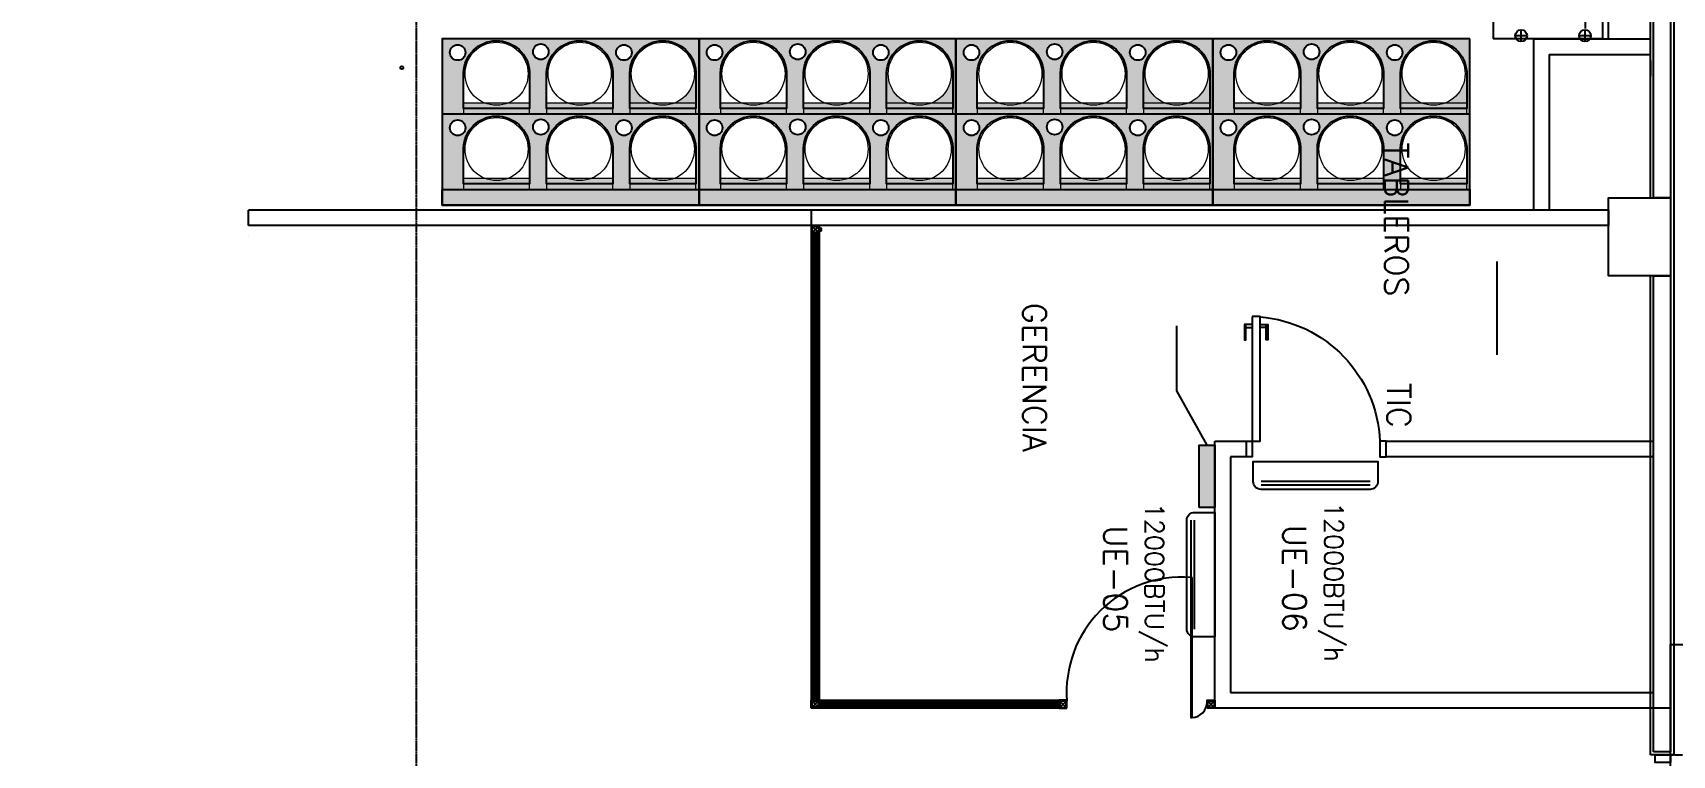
# Model space of a CAD drawing. Header units: millimetres. Extents: x 2698011 to 2856548, y 1019778 to 1210064.
# Drawn here: x 2799514 to 2810043, y 1121158 to 1125799 of the extents above; entities that cross this region are included whole.
import ezdxf
from ezdxf.enums import TextEntityAlignment as Align

# ---------------------------------------------------------------- set-up
doc = ezdxf.new("R2010")
doc.units = ezdxf.units.MM
doc.set_wipeout_variables(frame=1)
for name, pattern in [('CONTINUA', [0]), ('DASHED', [19.049999999999997, 12.7, -6.349999999999998]), ('HIDDEN', [0.375, 0.25, -0.125]), ('TRATTEGGIATA', [0.75, 0.5, -0.25]), ('TRATTEGGIATA2', [0.375, 0.25, -0.125])]:
    doc.linetypes.add(name, pattern=pattern)
for name, color, linetype in [('.REVOQUE', 9, 'Continuous'), ('1- MUROS', 9, 'Continuous'), ('_ 04 (0.13)', 9, 'Continuous'), ('A-Aberturas', 9, 'Continuous'), ('AA-EQUIPOS', 9, 'Continuous'), ('AA-simbolos', 9, 'Continuous'), ('AA-texto', 9, 'Continuous'), ('ABERTURA', 9, 'CONTINUA'), ('Arq. Mampostería', 9, 'Continuous'), ('Arq. Pilares', 9, 'CONTINUA'), ('CLI-CONDUCTOS', 9, 'Continuous'), ('COSTAN-CAM-LATERALES', 5, 'Continuous'), ('DURLOCK', 9, 'Continuous'), ('Mampostería', 9, 'Continuous'), ('nombre de locales', 9, 'Continuous'), ('piso', 9, 'Continuous'), ('PLANTA GRIS', 9, 'Continuous'), ('PROYECCIONES', 9, 'DASHED'), ('wbc_balcao', 9, 'Continuous'), ('ZZZZZZZZDESAGUE MAQUINA', 9, 'Continuous'), ('ZZZZZZZZDESAGUE PISO', 9, 'TRATTEGGIATA'), ('ZZZZZZZZGABINETE', 9, 'Continuous'), ('ZZZZZZZZPATAS', 9, 'Continuous'), ('ZZZZZZZZQUADRO_ELETTRICO', 9, 'Continuous'), ('ZZZZZZZZTESTI20', 9, 'Continuous')]:
    doc.layers.add(name, color=color, linetype=linetype)
doc.layers.add('_ 252', color=9, linetype='Continuous', lineweight=5)
doc.layers.add('Y_ Frutas y Verduras', color=9, linetype='Continuous', lineweight=5)
doc.styles.add('_ROMANS', font='ROMANS.SHX')
doc.styles.get("Standard").update_dxf_attribs({"font": 'arial.ttf'})
doc.styles.add('TESTI15', font='romans.shx', dxfattribs={"width": 0.9, "height": 1.5})
doc.dimstyles.get("Standard").update_dxf_attribs({"dimtxt": 0.18, "dimasz": 0.18, "dimexe": 0.18, "dimexo": 0.0625, "dimgap": 0.09, "dimtad": 0, "dimtih": 1, "dimtoh": 1, "dimdec": 4, "dimzin": 0, "dimdsep": 46, "dimtxsty": 'Standard', "dimcen": 0.09, "dimadec": 0, "dimazin": 0, "dimtfac": 1, "dimtdec": 4, "dimtofl": 0, "dimtmove": 0, "dimatfit": 3, "dimfxl": 1, "dimtolj": 1, "dimtzin": 0, "dimarcsym": 0})

# ---------------------------------------------------------------- blocks, each defined once
blk = doc.blocks.new('ZZLI_TL1_C_375')
at = {"layer": 'ZZZZZZZZDESAGUE MAQUINA'}
for p, q in [((165, -590), (65, -590)), ((115, -540), (115, -640)), ((3585, -590), (3685, -590)), ((3635, -540), (3635, -640))]:
    blk.add_line(p, q, dxfattribs=at)
at = {"layer": 'ZZZZZZZZDESAGUE PISO'}
for p, q in [((1874.999999999825, -600), (1874.999999999825, -700)), ((1924.999999999825, -650), (1824.999999999825, -650))]:
    blk.add_line(p, q, dxfattribs=at)
at = {"layer": 'ZZZZZZZZGABINETE'}
for p, q in [((3750, 0), (0, 0)), ((0, -705.0000000000583), (0, 0)), ((3750, -705.0000000000583), (3750, 0)), ((0, -705.0000000000583), (3750, -705.0000000000583))]:
    blk.add_line(p, q, dxfattribs=at)
at = {"layer": 'ZZZZZZZZGABINETE', "linetype": 'ByBlock'}
blk.add_line((5.82077e-11, -740.0000000001163), (3750, -740.0000000000583), dxfattribs=at)
at = {"layer": 'ZZZZZZZZPATAS'}
for p, q in [((-17.6452953897533, -180.0000000000581), (57.64529538975329, -180.0000000000581)), ((20, -142.3547046103049), (20, -217.6452953898115)), ((1232.354704610246, -180.0000000000581), (1307.645295389753, -180.0000000000581)), ((1270, -142.3547046103049), (1270, -217.6452953898115)), ((2482.354704610247, -180), (2557.645295389753, -180)), ((2520, -142.3547046102467), (2520, -217.6452953897533)), ((3767.645295389753, -180.0000000000581), (3692.354704610247, -180.0000000000581)), ((3730, -142.3547046103049), (3730, -217.6452953898115)), ((-17.6452953897533, -590), (57.64529538975329, -590)), ((20, -552.3547046102467), (20, -627.6452953897533)), ((1232.354704610246, -590), (1307.645295389753, -590)), ((1270, -552.3547046102467), (1270, -627.6452953897533)), ((2482.354704610247, -589.9999999999418), (2557.645295389753, -589.9999999999418)), ((2520, -552.3547046101883), (2520, -627.6452953896948)), ((3767.645295389753, -590), (3692.354704610247, -590)), ((3730, -552.3547046102467), (3730, -627.6452953897533))]:
    blk.add_line(p, q, dxfattribs=at)
for centre in [(20, -180.0000000000581), (1270, -180.0000000000581), (2520, -180), (3730, -180.0000000000581), (20, -590), (1270, -590), (2520, -589.9999999999418), (3730, -590)]:
    blk.add_circle(centre, 37.6452953897533, dxfattribs=at)
at = {"layer": 'ZZZZZZZZQUADRO_ELETTRICO', "linetype": 'TRATTEGGIATA2'}
for p, q in [((3200, -299.9999999999418), (3630, -299.9999999999418)), ((3200, -299.9999999999418), (3630, -469.9999999999418)), ((3630, -299.9999999999418), (3200, -470.0000000001746)), ((3200, -299.9999999999418), (3200, -470.0000000001746)), ((3630, -469.9999999999418), (3630, -299.9999999999418)), ((3200, -470.0000000001746), (3630, -469.9999999999418))]:
    blk.add_line(p, q, dxfattribs=at)
at = {"layer": 'ZZZZZZZZTESTI20', "style": 'TESTI15', "width": 0.9}
blk.add_text('COMPACT 3750', height=157.0967883053427, dxfattribs=at).set_placement((1843.281442672014, -178.646652578318), align=Align.MIDDLE)
blk = doc.blocks.new('granel 6 tachos')
h = blk.add_hatch(color=256)
h.dxf.hatch_style = 1
h.paths.add_polyline_path([(1226.24533472894, 1584.517598239407, -1), (1226.14533472894, 1584.517598239407, -1)], flags=0)
h.paths.add_polyline_path([(1225.711446075674, 1584.522500059532, -1), (1225.611446075674, 1584.522500059532, -1)], flags=0)
h.paths.add_polyline_path([(1226.15810479607, 1584.434709556506), (1226.15810479607, 1584.364709556506), (1226.158089963527, 1584.168564007818, -0.9535795296984496), (1225.733119274871, 1584.163632470995), (1225.733119274871, 1584.399679839808), (1225.733119274871, 1584.434679839808)], flags=0)
h.paths.add_polyline_path([(1226.148104442328, 1584.17522529087, -1), (1225.743104442327, 1584.17522529087, -1)], flags=0)
h.paths.add_polyline_path([(1226.267007928137, 1584.434679839808), (1226.691993449336, 1584.434709556506), (1226.691993449336, 1584.364709556506), (1226.691978616792, 1584.168564007818, -0.9535795296984496), (1226.267007928137, 1584.163632470995), (1226.267007928137, 1584.399679839808)], flags=0)
h.paths.add_polyline_path([(1225.624216142805, 1584.434709556506), (1225.624216142805, 1584.364709556506), (1225.624201310261, 1584.168564007818, -0.9535795296984512), (1225.199230621605, 1584.163632470995), (1225.199230621605, 1584.399679839808), (1225.199230621605, 1584.434679839808)], flags=0)
h.paths.add_polyline_path([(1226.681993095593, 1584.17522529087, -1), (1226.276993095593, 1584.17522529087, -1)], flags=0)
h.paths.add_polyline_path([(1225.614215789062, 1584.17522529087, -1), (1225.209215789062, 1584.17522529087, -1)], flags=0)
h.paths.add_polyline_path([(1226.779223382205, 1584.522500059532, -1), (1226.679223382205, 1584.522500059532, -1)], flags=0)
h.paths.add_polyline_path([(1226.24533472894, 1584.034065019602, -1), (1226.14533472894, 1584.034065019602, -1)], flags=0)
h.paths.add_polyline_path([(1225.711446075674, 1584.038966839727, -1), (1225.611446075674, 1584.038966839727, -1)], flags=0)
h.paths.add_polyline_path([(1226.779223382205, 1584.038966839727, -1), (1226.679223382205, 1584.038966839727, -1)], flags=0)
h.paths.add_polyline_path([(1225.733119274871, 1584.883679839808), (1225.733119274871, 1584.918694698157), (1225.624216142805, 1584.918694698157), (1225.624216142805, 1584.848709556506), (1225.624201310261, 1584.652564007818, -0.9535795296982988), (1225.199230621605, 1584.647632470995), (1225.199230621605, 1584.883679839808), (1225.199230621605, 1584.918694698157), (1225.179223382205, 1584.918694698157), (1225.179223382205, 1583.950694698157), (1226.829223382205, 1583.950694698157), (1226.829223382205, 1584.918694698157), (1226.691993449336, 1584.918694698157), (1226.691993449336, 1584.848709556506), (1226.691978616792, 1584.652564007818, -0.9535795296982972), (1226.267007928137, 1584.647632470995), (1226.267007928137, 1584.883679839808), (1226.267007928137, 1584.918694698157), (1226.15810479607, 1584.918694698157), (1226.15810479607, 1584.848709556506), (1226.158089963527, 1584.652564007818, -0.9535795296982988), (1225.733119274871, 1584.647632470995)], flags=16)
h.paths.add_polyline_path([(1226.829223382205, 1584.434694698157), (1226.691993449336, 1584.434694698157), (1226.691993449336, 1584.364709556506), (1226.691978616792, 1584.168564007818, -0.9535795296982972), (1226.267007928137, 1584.163632470995), (1226.267007928137, 1584.399679839808), (1226.267007928137, 1584.434694698157), (1226.15810479607, 1584.434694698157), (1226.15810479607, 1584.364709556506), (1226.158089963527, 1584.168564007818, -0.9535795296982988), (1225.733119274871, 1584.163632470995), (1225.733119274871, 1584.399679839808), (1225.733119274871, 1584.434694698157), (1225.624216142805, 1584.434694698157), (1225.624216142805, 1584.364709556506), (1225.624201310261, 1584.168564007818, -0.9535795296982988), (1225.199230621605, 1584.163632470995), (1225.199230621605, 1584.399679839808), (1225.199230621605, 1584.434694698157), (1225.179223382205, 1584.434694698157), (1225.179223382205, 1583.950694698157), (1226.829223382205, 1583.950694698157)], flags=0)
edge = h.paths.add_edge_path()
edge.add_line((1225.340235107079, 1584.848689699409), (1225.483169974119, 1584.84869969399))
edge.add_arc((1225.411715789062, 1584.659225290869), 0.2025000000001, 69.33764379789082, 110.6703689050679)
edge = h.paths.add_edge_path()
edge.add_line((1225.624216142805, 1584.918709556506), (1225.624216142805, 1584.848709556506))
edge.add_line((1225.624216142805, 1584.848709556506), (1225.624201310261, 1584.652564007818))
edge.add_arc((1225.411598717783, 1584.660201991873), 0.212739749762527, 183.3872380355429, 357.94247044465334, ccw=False)
edge.add_line((1225.199230621605, 1584.647632470995), (1225.199230621605, 1584.918679839808))
edge.add_line((1225.199230621605, 1584.918679839808), (1225.624216142805, 1584.918709556506))
edge = h.paths.add_edge_path()
edge.add_arc((1225.411715789062, 1584.659225290869), 0.2025, 110.6703689050452, 429.3376437978266)
edge.add_line((1225.483169974119, 1584.84869969399), (1225.340235107079, 1584.848689699409))
edge = h.paths.add_edge_path()
edge.add_arc((1225.411715789062, 1584.659225290869), 0.2025, 110.6703689050452, 429.3376437978266)
edge.add_line((1225.483169974119, 1584.84869969399), (1225.340235107079, 1584.848689699409))
edge = h.paths.add_edge_path()
edge.add_arc((1225.945604442328, 1584.659225290869), 0.2024999999999864, 110.6703689050679, 429.3376437978307)
edge.add_line((1226.017058627384, 1584.84869969399), (1225.874123760344, 1584.848689699409))
edge = h.paths.add_edge_path()
edge.add_line((1225.874123760344, 1584.848689699409), (1226.017058627384, 1584.84869969399))
edge.add_arc((1225.945604442328, 1584.659225290869), 0.2025000000001, 69.33764379789082, 110.6703689050679)
edge = h.paths.add_edge_path()
edge.add_line((1226.15810479607, 1584.918709556506), (1226.15810479607, 1584.848709556506))
edge.add_line((1226.15810479607, 1584.848709556506), (1226.158089963527, 1584.652564007818))
edge.add_arc((1225.945487371048, 1584.660201991873), 0.212739749762527, 183.3872380355429, 357.94247044465334, ccw=False)
edge.add_line((1225.733119274871, 1584.647632470995), (1225.733119274871, 1584.918679839808))
edge.add_line((1225.733119274871, 1584.918679839808), (1226.15810479607, 1584.918709556506))
edge = h.paths.add_edge_path()
edge.add_arc((1225.945604442328, 1584.659225290869), 0.2024999999999864, 110.6703689050679, 429.3376437978307)
edge.add_line((1226.017058627384, 1584.84869969399), (1225.874123760344, 1584.848689699409))
h.paths.add_polyline_path([(1226.829223382205, 1585.020694698157), (1225.179223382205, 1585.020694698157), (1225.179223382205, 1583.950694698157), (1226.829223382205, 1583.950694698157)])
edge = h.paths.add_edge_path()
edge.add_arc((1226.479493095593, 1584.659225290869), 0.2025, 110.6703689050077, 429.3376437978307)
edge.add_line((1226.55094728065, 1584.84869969399), (1226.40801241361, 1584.848689699409))
edge = h.paths.add_edge_path()
edge.add_line((1226.40801241361, 1584.848689699409), (1226.55094728065, 1584.84869969399))
edge.add_arc((1226.479493095593, 1584.659225290869), 0.2025000000001, 69.33764379789082, 110.6703689050679)
edge = h.paths.add_edge_path()
edge.add_line((1226.267007928137, 1584.918679839808), (1226.691993449336, 1584.918709556506))
edge.add_line((1226.691993449336, 1584.918709556506), (1226.691993449336, 1584.848709556506))
edge.add_line((1226.691993449336, 1584.848709556506), (1226.691978616792, 1584.652564007818))
edge.add_arc((1226.479376024314, 1584.660201991872), 0.212739749762527, 183.3872380355429, 357.94247044465334, ccw=False)
edge.add_line((1226.267007928137, 1584.647632470995), (1226.267007928137, 1584.918679839808))
edge = h.paths.add_edge_path()
edge.add_arc((1226.479493095593, 1584.659225290869), 0.2025, 110.6703689050077, 429.3376437978307)
edge.add_line((1226.55094728065, 1584.84869969399), (1226.40801241361, 1584.848689699409))
h = blk.add_hatch(color=256)
h.dxf.hatch_style = 1
h.paths.add_polyline_path([(1226.267007928137, 1584.399679839808), (1226.267007928137, 1584.434694698157), (1226.15810479607, 1584.434694698157), (1226.15810479607, 1584.364709556506), (1226.158089963527, 1584.168564007818, -0.9535795296984496), (1225.733119274871, 1584.163632470995), (1225.733119274871, 1584.399679839808), (1225.733119274871, 1584.434694698157), (1225.624216142805, 1584.434694698157), (1225.624216142805, 1584.364709556506), (1225.624201310261, 1584.168564007818, -0.9535795296984512), (1225.199230621605, 1584.163632470995), (1225.199230621605, 1584.399679839808), (1225.199230621605, 1584.434694698157), (1225.179223382205, 1584.434694698157), (1225.179223382205, 1583.950694698157), (1226.829223382205, 1583.950694698157), (1226.829223382205, 1584.434694698157), (1226.691993449336, 1584.434694698157), (1226.691993449336, 1584.364709556506), (1226.691978616792, 1584.168564007818, -0.9535795296984496), (1226.267007928137, 1584.163632470995)], flags=16)
h.paths.add_polyline_path([(1226.24533472894, 1584.034065019602, -1), (1226.14533472894, 1584.034065019602, -1)], flags=0)
h.paths.add_polyline_path([(1225.711446075674, 1584.038966839727, -1), (1225.611446075674, 1584.038966839727, -1)], flags=0)
h.paths.add_polyline_path([(1226.779223382205, 1584.038966839727, -1), (1226.679223382205, 1584.038966839727, -1)], flags=0)
h.paths.add_polyline_path([(1225.711446075674, 1584.522500059532, -1), (1225.611446075674, 1584.522500059532, -1)], flags=16)
h.paths.add_polyline_path([(1225.614215789062, 1584.17522529087, -1), (1225.209215789062, 1584.17522529087, -1)], flags=16)
h.paths.add_polyline_path([(1226.24533472894, 1584.517598239407, -1), (1226.14533472894, 1584.517598239407, -1)], flags=16)
h.paths.add_polyline_path([(1226.779223382205, 1584.522500059532, -1), (1226.679223382205, 1584.522500059532, -1)], flags=16)
edge = h.paths.add_edge_path()
edge.add_line((1226.40801241361, 1584.364689699409), (1226.55094728065, 1584.36469969399))
edge.add_arc((1226.479493095593, 1584.17522529087), 0.2025000000001, 69.33764379789082, 110.6703689050679)
edge = h.paths.add_edge_path()
edge.add_line((1226.267007928137, 1584.434679839808), (1226.691993449336, 1584.434709556506))
edge.add_line((1226.691993449336, 1584.434709556506), (1226.691993449336, 1584.364709556506))
edge.add_line((1226.691993449336, 1584.364709556506), (1226.691978616792, 1584.168564007818))
edge.add_arc((1226.479376024314, 1584.176201991873), 0.212739749762527, 183.3872380355429, 357.94247044465334, ccw=False)
edge.add_line((1226.267007928137, 1584.163632470995), (1226.267007928137, 1584.434679839808))
edge = h.paths.add_edge_path()
edge.add_arc((1226.479493095593, 1584.175225290869), 0.2025, 110.6703689049851, 429.3376437978533)
edge.add_line((1226.55094728065, 1584.36469969399), (1226.40801241361, 1584.364689699409))
edge = h.paths.add_edge_path()
edge.add_arc((1226.479493095593, 1584.175225290869), 0.2025, 110.6703689049851, 429.3376437978533)
edge.add_line((1226.55094728065, 1584.36469969399), (1226.40801241361, 1584.364689699409))
edge = h.paths.add_edge_path()
edge.add_line((1225.733119274871, 1584.647632470995), (1225.733119274871, 1584.918694698157))
edge.add_line((1225.733119274871, 1584.918694698157), (1225.624216142805, 1584.918694698157))
edge.add_line((1225.624216142805, 1584.918694698157), (1225.624216142805, 1584.848709556506))
edge.add_line((1225.624216142805, 1584.848709556506), (1225.624201310261, 1584.652564007818))
edge.add_arc((1225.411598717783, 1584.660201991873), 0.2127397497625286, 183.3872380355429, 357.94247044465334, ccw=False)
edge.add_line((1225.199230621605, 1584.647632470995), (1225.199230621605, 1584.918694698157))
edge.add_line((1225.199230621605, 1584.918694698157), (1225.179223382205, 1584.918694698157))
edge.add_line((1225.179223382205, 1584.918694698157), (1225.179223382205, 1583.950694698157))
edge.add_line((1225.179223382205, 1583.950694698157), (1226.829223382205, 1583.950694698157))
edge.add_line((1226.829223382205, 1583.950694698157), (1226.829223382205, 1584.918694698157))
edge.add_line((1226.829223382205, 1584.918694698157), (1226.691993449336, 1584.918694698157))
edge.add_line((1226.691993449336, 1584.918694698157), (1226.691993449336, 1584.848709556506))
edge.add_line((1226.691993449336, 1584.848709556506), (1226.691978616792, 1584.652564007818))
edge.add_arc((1226.479376024314, 1584.660201991872), 0.2127397497625286, 183.3872380355429, 357.94247044465334, ccw=False)
edge.add_line((1226.267007928137, 1584.647632470995), (1226.267007928137, 1584.918694698157))
edge.add_line((1226.267007928137, 1584.918694698157), (1226.15810479607, 1584.918694698157))
edge.add_line((1226.15810479607, 1584.918694698157), (1226.15810479607, 1584.848709556506))
edge.add_line((1226.15810479607, 1584.848709556506), (1226.158089963527, 1584.652564007818))
edge.add_arc((1225.945487371048, 1584.660201991873), 0.2127397497625286, 183.3872380355429, 357.94247044465334, ccw=False)
edge = h.paths.add_edge_path()
edge.add_arc((1225.945604442327, 1584.175225290869), 0.2025, 110.6703689049851, 429.3376437978533)
edge.add_line((1226.017058627384, 1584.36469969399), (1225.874123760344, 1584.364689699409))
edge = h.paths.add_edge_path()
edge.add_line((1225.874123760344, 1584.364689699409), (1226.017058627384, 1584.36469969399))
edge.add_arc((1225.945604442328, 1584.17522529087), 0.2025000000001, 69.33764379789082, 110.6703689050679)
edge = h.paths.add_edge_path()
edge.add_line((1225.733119274871, 1584.434679839808), (1226.15810479607, 1584.434709556506))
edge.add_line((1226.15810479607, 1584.434709556506), (1226.15810479607, 1584.364709556506))
edge.add_line((1226.15810479607, 1584.364709556506), (1226.158089963527, 1584.168564007818))
edge.add_arc((1225.945487371048, 1584.176201991873), 0.212739749762527, 183.3872380355429, 357.94247044465334, ccw=False)
edge.add_line((1225.733119274871, 1584.163632470995), (1225.733119274871, 1584.434679839808))
edge = h.paths.add_edge_path()
edge.add_arc((1225.945604442327, 1584.175225290869), 0.2025, 110.6703689049851, 429.3376437978533)
edge.add_line((1226.017058627384, 1584.36469969399), (1225.874123760344, 1584.364689699409))
h = blk.add_hatch(color=256)
h.dxf.hatch_style = 1
h.paths.add_polyline_path([(1225.733119274871, 1584.163632470995), (1225.733119274871, 1584.399679839808), (1225.733119274871, 1584.434694698157), (1225.624216142805, 1584.434694698157), (1225.624216142805, 1584.364709556506), (1225.624201310261, 1584.168564007818, -0.9535795296984496), (1225.199230621605, 1584.163632470995), (1225.199230621605, 1584.399679839808), (1225.199230621605, 1584.434694698157), (1225.179223382205, 1584.434694698157), (1225.179223382205, 1583.950694698157), (1226.829223382205, 1583.950694698157), (1226.829223382205, 1584.434694698157), (1226.691993449336, 1584.434694698157), (1226.691993449336, 1584.364709556506), (1226.691978616792, 1584.168564007818, -0.9535795296984512), (1226.267007928137, 1584.163632470995), (1226.267007928137, 1584.399679839808), (1226.267007928137, 1584.434694698157), (1226.15810479607, 1584.434694698157), (1226.15810479607, 1584.364709556506), (1226.158089963527, 1584.168564007818, -0.9535795296984496)])
h.paths.add_polyline_path([(1225.711446075674, 1584.038966839727, -1), (1225.611446075674, 1584.038966839727, -1)], flags=16)
h.paths.add_polyline_path([(1226.24533472894, 1584.034065019602, -1), (1226.14533472894, 1584.034065019602, -1)], flags=16)
h.paths.add_polyline_path([(1226.779223382205, 1584.038966839727, -1), (1226.679223382205, 1584.038966839727, -1)], flags=16)
at = {"layer": '_ 252'}
h = blk.add_hatch(color=256, dxfattribs=at)
h.dxf.hatch_style = 1
h.paths.add_polyline_path([(1225.411715789062, 1584.898694340112), (1225.209215789062, 1584.898679839808), (1225.199230621605, 1584.898679839808), (1225.199230621605, 1584.918679839808), (1225.411715789062, 1584.918679839808)])
edge = h.paths.add_edge_path()
edge.add_line((1225.327661323371, 1584.8486888202), (1225.199232719326, 1584.848679839955))
edge.add_line((1225.199232719326, 1584.848679839955), (1225.199230621605, 1584.898679839808))
edge.add_line((1225.199230621605, 1584.898679839808), (1225.411715789062, 1584.89866525673))
edge.add_line((1225.411715789062, 1584.89866525673), (1225.411715789062, 1584.896958680967))
edge.add_arc((1225.397817168128, 1584.823842141621), 0.0744258019091907, 79.2371332062042, 160.497684367917)
edge = h.paths.add_edge_path()
edge.add_line((1225.411717886783, 1584.848694697773), (1225.327661323371, 1584.8486888202))
edge.add_arc((1225.397817168128, 1584.823842141621), 0.0744258019093214, 79.2371332063762, 160.4976843679754, ccw=False)
edge.add_line((1225.411715789062, 1584.896958680967), (1225.411717886783, 1584.848694697773))
edge = h.paths.add_edge_path()
edge.add_line((1225.495748685146, 1584.848700573544), (1225.411717886783, 1584.848694697773))
edge.add_line((1225.411717886783, 1584.848694697773), (1225.411715789062, 1584.896958680967))
edge.add_arc((1225.425612123574, 1584.823863459615), 0.0744044319746079, 19.50033018058201, 100.76420270786463, ccw=False)
edge = h.paths.add_edge_path()
edge.add_line((1225.624216142805, 1584.848709556506), (1225.495748685146, 1584.848700573544))
edge.add_arc((1225.425612123575, 1584.823863459615), 0.0744044319741157, 19.50033018036882, 100.764202708446)
edge.add_line((1225.411715789062, 1584.896958680967), (1225.411715789062, 1584.89866525673))
edge.add_line((1225.411715789062, 1584.89866525673), (1225.614215787059, 1584.898651358946))
edge.add_line((1225.614215787059, 1584.898651358946), (1225.624216142805, 1584.898709556506))
edge.add_line((1225.624216142805, 1584.898709556506), (1225.624216142805, 1584.848709556506))
h.paths.add_polyline_path([(1225.624216142805, 1584.898709556506), (1225.411715789062, 1584.898694340112), (1225.411715789062, 1584.918679839808), (1225.624216142805, 1584.918679839808)])
h = blk.add_hatch(color=256, dxfattribs=at)
h.dxf.hatch_style = 1
h.paths.add_polyline_path([(1225.945604442328, 1584.898694340112), (1225.743104442327, 1584.898679839808), (1225.733119274871, 1584.898679839808), (1225.733119274871, 1584.918679839808), (1225.945604442328, 1584.918679839808)])
edge = h.paths.add_edge_path()
edge.add_line((1225.861549976637, 1584.8486888202), (1225.733121372592, 1584.848679839955))
edge.add_line((1225.733121372592, 1584.848679839955), (1225.733119274871, 1584.898679839808))
edge.add_line((1225.733119274871, 1584.898679839808), (1225.945604442328, 1584.89866525673))
edge.add_line((1225.945604442328, 1584.89866525673), (1225.945604442328, 1584.896958680967))
edge.add_arc((1225.931705821393, 1584.823842141621), 0.0744258019091907, 79.2371332062042, 160.497684367917)
edge = h.paths.add_edge_path()
edge.add_line((1225.945606540048, 1584.848694697773), (1225.861549976637, 1584.8486888202))
edge.add_arc((1225.931705821393, 1584.823842141621), 0.0744258019093214, 79.2371332063762, 160.4976843679754, ccw=False)
edge.add_line((1225.945604442328, 1584.896958680967), (1225.945606540048, 1584.848694697773))
edge = h.paths.add_edge_path()
edge.add_line((1226.029637338412, 1584.848700573544), (1225.945606540048, 1584.848694697773))
edge.add_line((1225.945606540048, 1584.848694697773), (1225.945604442328, 1584.896958680967))
edge.add_arc((1225.95950077684, 1584.823863459615), 0.0744044319746079, 19.50033018058201, 100.76420270786463, ccw=False)
edge = h.paths.add_edge_path()
edge.add_line((1226.15810479607, 1584.848709556506), (1226.029637338412, 1584.848700573544))
edge.add_arc((1225.959500776841, 1584.823863459615), 0.0744044319741157, 19.50033018036882, 100.764202708446)
edge.add_line((1225.945604442328, 1584.896958680967), (1225.945604442328, 1584.89866525673))
edge.add_line((1225.945604442328, 1584.89866525673), (1226.148104440325, 1584.898651358946))
edge.add_line((1226.148104440325, 1584.898651358946), (1226.15810479607, 1584.898709556506))
edge.add_line((1226.15810479607, 1584.898709556506), (1226.15810479607, 1584.848709556506))
h.paths.add_polyline_path([(1226.15810479607, 1584.898709556506), (1225.945604442328, 1584.898694340112), (1225.945604442328, 1584.918679839808), (1226.15810479607, 1584.918679839808)])
h = blk.add_hatch(color=256, dxfattribs=at)
h.dxf.hatch_style = 1
h.paths.add_polyline_path([(1226.479493095593, 1584.898694340112), (1226.276993095593, 1584.898679839808), (1226.267007928137, 1584.898679839808), (1226.267007928137, 1584.918679839807), (1226.479493095593, 1584.918679839807)])
edge = h.paths.add_edge_path()
edge.add_line((1226.395438629902, 1584.848688820199), (1226.267010025857, 1584.848679839954))
edge.add_line((1226.267010025857, 1584.848679839954), (1226.267007928137, 1584.898679839808))
edge.add_line((1226.267007928137, 1584.898679839808), (1226.479493095593, 1584.89866525673))
edge.add_line((1226.479493095593, 1584.89866525673), (1226.479493095593, 1584.896958680967))
edge.add_arc((1226.465594474659, 1584.823842141621), 0.0744258019091907, 79.2371332062042, 160.497684367917)
edge = h.paths.add_edge_path()
edge.add_line((1226.479495193314, 1584.848694697772), (1226.395438629902, 1584.848688820199))
edge.add_arc((1226.465594474659, 1584.823842141621), 0.0744258019093214, 79.2371332063762, 160.4976843679754, ccw=False)
edge.add_line((1226.479493095593, 1584.896958680967), (1226.479495193314, 1584.848694697772))
edge = h.paths.add_edge_path()
edge.add_line((1226.563525991677, 1584.848700573544), (1226.479495193314, 1584.848694697772))
edge.add_line((1226.479495193314, 1584.848694697772), (1226.479493095593, 1584.896958680967))
edge.add_arc((1226.493389430105, 1584.823863459615), 0.0744044319746079, 19.50033018058201, 100.76420270786463, ccw=False)
edge = h.paths.add_edge_path()
edge.add_line((1226.691993449336, 1584.848709556506), (1226.563525991678, 1584.848700573544))
edge.add_arc((1226.493389430106, 1584.823863459615), 0.0744044319741157, 19.50033018036882, 100.764202708446)
edge.add_line((1226.479493095593, 1584.896958680967), (1226.479493095593, 1584.89866525673))
edge.add_line((1226.479493095593, 1584.89866525673), (1226.68199309359, 1584.898651358946))
edge.add_line((1226.68199309359, 1584.898651358946), (1226.691993449336, 1584.898709556506))
edge.add_line((1226.691993449336, 1584.898709556506), (1226.691993449336, 1584.848709556506))
h.paths.add_polyline_path([(1226.691993449336, 1584.898709556506), (1226.479493095593, 1584.898694340112), (1226.479493095593, 1584.918679839807), (1226.691993449336, 1584.918679839807)])
h = blk.add_hatch(color=256, dxfattribs=at)
h.dxf.hatch_style = 1
h.paths.add_polyline_path([(1225.411715789062, 1584.414694340112), (1225.209215789062, 1584.414679839808), (1225.199230621605, 1584.414679839808), (1225.199230621605, 1584.434679839808), (1225.411715789062, 1584.434679839808)])
edge = h.paths.add_edge_path()
edge.add_line((1225.327661323371, 1584.3646888202), (1225.199232719326, 1584.364679839955))
edge.add_line((1225.199232719326, 1584.364679839955), (1225.199230621605, 1584.414679839808))
edge.add_line((1225.199230621605, 1584.414679839808), (1225.411715789062, 1584.414665256731))
edge.add_line((1225.411715789062, 1584.414665256731), (1225.411715789062, 1584.412958680967))
edge.add_arc((1225.397817168128, 1584.339842141621), 0.0744258019091907, 79.2371332062042, 160.497684367917)
edge = h.paths.add_edge_path()
edge.add_line((1225.411717886783, 1584.364694697773), (1225.327661323371, 1584.3646888202))
edge.add_arc((1225.397817168128, 1584.339842141621), 0.0744258019093214, 79.2371332063762, 160.4976843679754, ccw=False)
edge.add_line((1225.411715789062, 1584.412958680967), (1225.411717886783, 1584.364694697773))
edge = h.paths.add_edge_path()
edge.add_line((1225.495748685146, 1584.364700573544), (1225.411717886783, 1584.364694697773))
edge.add_line((1225.411717886783, 1584.364694697773), (1225.411715789062, 1584.412958680967))
edge.add_arc((1225.425612123574, 1584.339863459615), 0.0744044319746079, 19.50033018058201, 100.76420270786463, ccw=False)
edge = h.paths.add_edge_path()
edge.add_line((1225.624216142805, 1584.364709556506), (1225.495748685146, 1584.364700573544))
edge.add_arc((1225.425612123575, 1584.339863459615), 0.0744044319741157, 19.50033018036882, 100.764202708446)
edge.add_line((1225.411715789062, 1584.412958680967), (1225.411715789062, 1584.414665256731))
edge.add_line((1225.411715789062, 1584.414665256731), (1225.614215787059, 1584.414651358946))
edge.add_line((1225.614215787059, 1584.414651358946), (1225.624216142805, 1584.414709556506))
edge.add_line((1225.624216142805, 1584.414709556506), (1225.624216142805, 1584.364709556506))
h.paths.add_polyline_path([(1225.624216142805, 1584.414709556506), (1225.411715789062, 1584.414694340112), (1225.411715789062, 1584.434679839808), (1225.624216142805, 1584.434679839808)])
h = blk.add_hatch(color=256, dxfattribs=at)
h.dxf.hatch_style = 1
h.paths.add_polyline_path([(1225.945604442328, 1584.414694340112), (1225.743104442327, 1584.414679839808), (1225.733119274871, 1584.414679839808), (1225.733119274871, 1584.434679839808), (1225.945604442328, 1584.434679839808)])
edge = h.paths.add_edge_path()
edge.add_line((1225.861549976637, 1584.3646888202), (1225.733121372592, 1584.364679839955))
edge.add_line((1225.733121372592, 1584.364679839955), (1225.733119274871, 1584.414679839808))
edge.add_line((1225.733119274871, 1584.414679839808), (1225.945604442328, 1584.414665256731))
edge.add_line((1225.945604442328, 1584.414665256731), (1225.945604442328, 1584.412958680967))
edge.add_arc((1225.931705821393, 1584.339842141621), 0.0744258019091907, 79.2371332062042, 160.497684367917)
edge = h.paths.add_edge_path()
edge.add_line((1225.945606540048, 1584.364694697773), (1225.861549976637, 1584.3646888202))
edge.add_arc((1225.931705821393, 1584.339842141621), 0.0744258019093214, 79.2371332063762, 160.4976843679754, ccw=False)
edge.add_line((1225.945604442328, 1584.412958680967), (1225.945606540048, 1584.364694697773))
edge = h.paths.add_edge_path()
edge.add_line((1226.029637338412, 1584.364700573544), (1225.945606540048, 1584.364694697773))
edge.add_line((1225.945606540048, 1584.364694697773), (1225.945604442328, 1584.412958680967))
edge.add_arc((1225.95950077684, 1584.339863459615), 0.0744044319746079, 19.50033018058201, 100.76420270786463, ccw=False)
edge = h.paths.add_edge_path()
edge.add_line((1226.15810479607, 1584.364709556506), (1226.029637338412, 1584.364700573544))
edge.add_arc((1225.959500776841, 1584.339863459615), 0.0744044319741157, 19.50033018036882, 100.764202708446)
edge.add_line((1225.945604442328, 1584.412958680967), (1225.945604442328, 1584.414665256731))
edge.add_line((1225.945604442328, 1584.414665256731), (1226.148104440325, 1584.414651358946))
edge.add_line((1226.148104440325, 1584.414651358946), (1226.15810479607, 1584.414709556506))
edge.add_line((1226.15810479607, 1584.414709556506), (1226.15810479607, 1584.364709556506))
h.paths.add_polyline_path([(1226.15810479607, 1584.414709556506), (1225.945604442328, 1584.414694340112), (1225.945604442328, 1584.434679839808), (1226.15810479607, 1584.434679839808)])
h = blk.add_hatch(color=256, dxfattribs=at)
h.dxf.hatch_style = 1
h.paths.add_polyline_path([(1226.479493095593, 1584.414694340112), (1226.276993095593, 1584.414679839808), (1226.267007928137, 1584.414679839808), (1226.267007928137, 1584.434679839808), (1226.479493095593, 1584.434679839808)])
edge = h.paths.add_edge_path()
edge.add_line((1226.395438629902, 1584.3646888202), (1226.267010025857, 1584.364679839955))
edge.add_line((1226.267010025857, 1584.364679839955), (1226.267007928137, 1584.414679839808))
edge.add_line((1226.267007928137, 1584.414679839808), (1226.479493095593, 1584.414665256731))
edge.add_line((1226.479493095593, 1584.414665256731), (1226.479493095593, 1584.412958680967))
edge.add_arc((1226.465594474659, 1584.339842141621), 0.0744258019091907, 79.2371332062042, 160.497684367917)
edge = h.paths.add_edge_path()
edge.add_line((1226.479495193314, 1584.364694697773), (1226.395438629902, 1584.3646888202))
edge.add_arc((1226.465594474659, 1584.339842141621), 0.0744258019093214, 79.2371332063762, 160.4976843679754, ccw=False)
edge.add_line((1226.479493095593, 1584.412958680967), (1226.479495193314, 1584.364694697773))
edge = h.paths.add_edge_path()
edge.add_line((1226.563525991677, 1584.364700573544), (1226.479495193314, 1584.364694697773))
edge.add_line((1226.479495193314, 1584.364694697773), (1226.479493095593, 1584.412958680967))
edge.add_arc((1226.493389430105, 1584.339863459615), 0.0744044319746079, 19.50033018058201, 100.76420270786463, ccw=False)
edge = h.paths.add_edge_path()
edge.add_line((1226.691993449336, 1584.364709556506), (1226.563525991678, 1584.364700573544))
edge.add_arc((1226.493389430106, 1584.339863459615), 0.0744044319741157, 19.50033018036882, 100.764202708446)
edge.add_line((1226.479493095593, 1584.412958680967), (1226.479493095593, 1584.414665256731))
edge.add_line((1226.479493095593, 1584.414665256731), (1226.68199309359, 1584.414651358946))
edge.add_line((1226.68199309359, 1584.414651358946), (1226.691993449336, 1584.414709556506))
edge.add_line((1226.691993449336, 1584.414709556506), (1226.691993449336, 1584.364709556506))
h.paths.add_polyline_path([(1226.691993449336, 1584.414709556506), (1226.479493095593, 1584.414694340112), (1226.479493095593, 1584.434679839808), (1226.691993449336, 1584.434679839808)])
for points in [[(1225.624216142805, 1584.918709556506), (1225.199230621605, 1584.918679839808), (1225.199230621605, 1584.848679839808), (1225.624216142805, 1584.848709556506)], [(1226.15810479607, 1584.918709556506), (1225.733119274871, 1584.918679839808), (1225.733119274871, 1584.848679839808), (1226.15810479607, 1584.848709556506)], [(1226.691993449336, 1584.918709556506), (1226.267007928137, 1584.918679839808), (1226.267007928137, 1584.848679839808), (1226.691993449336, 1584.848709556506)], [(1225.624216142805, 1584.434709556506), (1225.199230621605, 1584.434679839808), (1225.199230621605, 1584.364679839808), (1225.624216142805, 1584.364709556506)], [(1226.15810479607, 1584.434709556506), (1225.733119274871, 1584.434679839808), (1225.733119274871, 1584.364679839808), (1226.15810479607, 1584.364709556506)], [(1226.691993449336, 1584.434709556506), (1226.267007928137, 1584.434679839808), (1226.267007928137, 1584.364679839808), (1226.691993449336, 1584.364709556506)]]:
    blk.add_lwpolyline(points, close=True)
at = {"layer": '_ 04 (0.13)'}
blk.add_line((1225.179223382205, 1584.434694698157), (1226.829223382205, 1584.434694698157), dxfattribs=at)
for points in [[(1225.179223382205, 1583.950694698157), (1226.829223382205, 1583.950694698157), (1226.829223382205, 1585.020694698157), (1225.179223382205, 1585.020694698157)], [(1225.179223382205, 1584.918694698157), (1225.179223382205, 1585.020694698157), (1226.829223382205, 1585.020694698157), (1226.829223382205, 1584.918694698157)]]:
    blk.add_lwpolyline(points, close=True, dxfattribs=at)
for points in [[(1225.199230621605, 1584.883679839808), (1225.624216142805, 1584.883709556506), (1225.624201310261, 1584.652564007818, -0.9535795296984496), (1225.199230621605, 1584.647632470995), (1225.199230621605, 1584.883679839808), (1225.624216142805, 1584.883709556506)], [(1225.733119274871, 1584.883679839808), (1226.15810479607, 1584.883709556506), (1226.158089963527, 1584.652564007818, -0.9535795296984496), (1225.733119274871, 1584.647632470995), (1225.733119274871, 1584.883679839808), (1226.15810479607, 1584.883709556506)], [(1226.267007928137, 1584.883679839808), (1226.691993449336, 1584.883709556506), (1226.691978616792, 1584.652564007818, -0.9535795296984496), (1226.267007928137, 1584.647632470995), (1226.267007928137, 1584.883679839808), (1226.691993449336, 1584.883709556506)], [(1225.199230621605, 1584.399679839808), (1225.624216142805, 1584.399709556506), (1225.624201310261, 1584.168564007818, -0.9535795296984496), (1225.199230621605, 1584.163632470995), (1225.199230621605, 1584.399679839808), (1225.624216142805, 1584.399709556506)], [(1225.733119274871, 1584.399679839808), (1226.15810479607, 1584.399709556506), (1226.158089963527, 1584.168564007818, -0.9535795296984496), (1225.733119274871, 1584.163632470995), (1225.733119274871, 1584.399679839808), (1226.15810479607, 1584.399709556506)], [(1226.267007928137, 1584.399679839808), (1226.691993449336, 1584.399709556506), (1226.691978616792, 1584.168564007818, -0.9535795296984496), (1226.267007928137, 1584.163632470995), (1226.267007928137, 1584.399679839808), (1226.691993449336, 1584.399709556506)]]:
    blk.add_lwpolyline(points, format="xyb", dxfattribs=at)
for centre in [(1225.661446075674, 1584.522500059532), (1226.729223382205, 1584.522500059532), (1226.19533472894, 1584.517598239407), (1225.661446075674, 1584.038966839727), (1226.19533472894, 1584.034065019602), (1226.729223382205, 1584.038966839727)]:
    blk.add_circle(centre, 0.05, dxfattribs=at)
at = {"layer": '_ 252'}
for centre in [(1225.411715789062, 1584.659225290869), (1225.945604442328, 1584.659225290869), (1226.479493095593, 1584.659225290869), (1225.411715789062, 1584.17522529087), (1225.945604442328, 1584.17522529087), (1226.479493095593, 1584.17522529087)]:
    blk.add_circle(centre, 0.2025, dxfattribs=at)
blk = doc.blocks.new('A$C41334740')
at = {"linetype": 'ByBlock'}
for points, elevation in [([(0.0099998819127904, 0.799999900764135), (0.0499998819127541, 0.799999900764135), (0.0499998819127541, 0.8999999007641463), (0.0499998819127541, 0.8999999007642827), (0.0499998819127541, 0.8999999007644192), (0.0099998819127904, 0.8999999007642827)], 41.5943900103685), ([(0.9099890014849734, 0.7999999067928343), (0.869989001484555, 0.7999999067928343), (0.869989001484555, 0.8999999067925044), (0.869989001484555, 0.8999999067925044), (0.869989001484555, 0.8999999067929252), (0.9099950885492942, 0.8999999007642824)], 41.59480265579109), ([(0.0499998819127541, 0.049999900764135), (-1.180856088e-07, 0.049999900764135), (-1.180856088e-07, 0.1499999007641577), (0.0099998819127904, 0.1499999007641577), (0.0099998819127904, 0.049999900764135)], 41.5943900103685), ([(0.0999998819143002, 0.049999900764135), (0.1499998819131179, 0.049999900764135), (0.1499998819131179, 0.1499999007641577), (0.1399998819128996, 0.1499999007641577), (0.1399998819128996, 0.049999900764135)], 41.5943900103685), ([(0.0099998819127904, 0.0699999007641736), (0.0499998819127541, 0.0699999007641736)], 41.5943900103685), ([(0.1399998819128996, 0.0699999007641736), (0.0999998819143002, 0.0699999007641736)], 41.5943900103685)]:
    blk.add_lwpolyline(points, dxfattribs=dict(at, elevation=elevation))
at = {"linetype": 'ByBlock', "elevation": 41.5943900103685}
blk.add_lwpolyline([(0.0499998819127541, -9.92358764e-08), (0.0499998819127541, 0.799999900764135), (0.0999998819143002, 0.799999900764135), (0.0999998819143002, -9.92358764e-08)], close=True, dxfattribs=at)
at = {"linetype": 'ByBlock'}
blk.add_arc((0.032547628483826, 0.8371088540280311, 41.59521530121367), 0.8382631610529709, 274.6153910048424, 357.4627524749389, dxfattribs=at)
blk = doc.blocks.new('Split012')
at = {"layer": 'AA-EQUIPOS'}
for p, q in [((439.5100359738892, 129.3547564098632), (440.2100359738889, 129.354756409863)), ((439.5100359738889, 129.332678383805), (440.2100359738889, 129.3326783838049))]:
    blk.add_line(p, q, dxfattribs=at)
blk.add_lwpolyline([(439.5100359738889, 129.3047564098631), (440.2100359738889, 129.3047564098631, 0.4142135623730835), (440.2600359738889, 129.354756409863), (440.2600359738889, 129.4847564098629), (439.460035973889, 129.484756409863), (439.4600359738889, 129.354756409863, 0.4142135623731144)], format="xyb", close=True, dxfattribs=at)

msp = doc.modelspace()

# ---------------------------------------------------------------- hatches: boundary and pattern name
at = {"layer": 'AA-simbolos'}
h = msp.add_hatch(color=256, dxfattribs=at)
h.dxf.hatch_style = 1
h.paths.add_polyline_path([(2807005.886499973, 1123149.164879056), (2807105.886499973, 1123149.164879056), (2807105.886499973, 1122749.164879056), (2807005.886499973, 1122749.164879056)])

# ---------------------------------------------------------------- linework, layer by layer
at = {"layer": '.REVOQUE'}
for points in [[(2809903.028300466, 1138126.997639002), (2809903.006598982, 1140733.705168406), (2810053.006658677, 1140733.70502313), (2810053.00719381, 1140485.076563429), (2815516.046268021, 1140485.076563429), (2815516.107817417, 1131749.138058438), (2815366.107817417, 1131749.138058438), (2815366.04626802, 1140335.076563429), (2810053.007516662, 1140335.076563429), (2810053.048786629, 1121160.660962267), (2809903.048829052, 1121160.660963881)], [(2809903.084033699, 1124738.030181458), (2809903.054046337, 1130932.513900985)], [(2809903.04882905, 1121160.660963881), (2809903.042189434, 1124238.030181351)], [(2809903.083677975, 1121180.660963881), (2809903.048829266, 1121180.660963881)]]:
    msp.add_lwpolyline(points, dxfattribs=at)
for p, q in [((2804514.460803038, 1124560.657401685), (2804514.460803028, 1124660.657401684)), ((2808916.234906872, 1124330.657646529), (2808916.234906874, 1123730.65764653))]:
    msp.add_line(p, q)
at = {"layer": '1- MUROS'}
for p, q in [((2809153.08385954, 1125760.660963967, 0.008533396811335575), (2809153.084033698, 1124660.660845136)), ((2809153.08385954, 1125760.660963967, 1.64857646935633e-07), (2809903.084033884, 1125760.660963881, 1.64857646935633e-07)), ((2809253.083875372, 1125660.660963956, 0.007757633425741262), (2809253.084033699, 1124660.660860969)), ((2809253.083875372, 1125660.660963956, 1.64857646935633e-07), (2809903.084033872, 1125660.660963881, 1.64857646935633e-07))]:
    msp.add_line(p, q, dxfattribs=at)
at = {"layer": 'A-Aberturas', "linetype": 'ByBlock'}
for p, q in [((2804559.460803038, 1124515.65761268), (2804519.46080304, 1124555.65761268)), ((2804559.460803038, 1124555.65761268), (2804519.46080304, 1124515.65761268)), ((2804524.768080228, 1121510.84651187), (2804524.722653509, 1124510.657612679)), ((2804534.768982192, 1121510.84651187), (2804534.721936227, 1124495.657612599)), ((2804544.76898904, 1121510.84651187), (2804544.721811469, 1124495.657612768)), ((2804554.768080228, 1121510.84651187), (2804554.722653511, 1124510.657612679)), ((2804559.276526313, 1121465.84651187), (2804519.276526313, 1121505.846511871)), ((2804559.276526313, 1121505.846511869), (2804519.276526313, 1121465.84651187)), ((2804564.276526313, 1121500.537759562), (2806105.509412454, 1121500.584316576)), ((2804564.276526313, 1121470.539250953), (2806105.509412454, 1121470.584316574)), ((2804566.776530036, 1121490.537021788), (2806090.509498401, 1121490.584744639)), ((2804566.776529864, 1121480.538196225), (2806103.009498571, 1121480.585060966)), ((2806150.509412454, 1121465.823011333), (2806110.509412454, 1121505.823011332)), ((2806150.509412454, 1121505.823011333), (2806110.509412457, 1121465.823011332)), ((2807100.88662205, 1121465.822960319), (2807060.88662205, 1121505.82296032)), ((2807100.88662205, 1121505.822960318), (2807060.88662205, 1121465.822960319))]:
    msp.add_line(p, q, dxfattribs=at)
for points in [[(2804514.460803038, 1124510.657612679), (2804514.460803038, 1124560.657612679), (2804564.46080304, 1124560.657612679), (2804564.46080304, 1124510.657612679)], [(2804514.461636634, 1121510.84651187), (2804514.485472942, 1124510.657612679), (2804564.46080304, 1124510.657612679), (2804564.460840897, 1121510.822992647)], [(2804519.46080304, 1124515.65761268), (2804519.46080304, 1124555.65761268), (2804559.460803038, 1124555.65761268), (2804559.460803038, 1124515.65761268)], [(2804514.276526313, 1121460.846511869), (2804514.276526313, 1121510.84651187), (2804564.276526313, 1121510.84651187), (2804564.276526313, 1121460.846511869)], [(2804519.276526313, 1121465.84651187), (2804519.276526313, 1121505.846511871), (2804559.276526313, 1121505.846511869), (2804559.276526313, 1121465.84651187)], [(2804564.276526313, 1121510.822992645), (2806105.509412454, 1121510.823011333), (2806105.509412454, 1121460.823011333), (2804564.276526313, 1121460.845759062)], [(2806155.509412454, 1121460.823011332), (2806155.509412454, 1121510.823011332), (2806105.509412454, 1121510.823011333), (2806105.509412454, 1121460.823011333)], [(2806150.509412454, 1121465.823011333), (2806150.509412454, 1121505.823011333), (2806110.509412454, 1121505.823011332), (2806110.509412457, 1121465.823011332)], [(2807055.88662205, 1121460.822960318), (2807055.88662205, 1121510.822960318), (2807105.88662205, 1121510.822960318), (2807105.88662205, 1121460.822960318)], [(2807060.88662205, 1121465.822960319), (2807060.88662205, 1121505.82296032), (2807100.88662205, 1121505.822960318), (2807100.88662205, 1121465.822960319)]]:
    msp.add_lwpolyline(points, close=True, dxfattribs=at)
for points in [[(2804547.23745136, 1124495.657612811), (2804544.737451357, 1124495.657612769), (2804544.737451146, 1124508.15761277), (2804534.737451144, 1124508.157612599), (2804534.737451358, 1124495.657612599), (2804532.237451358, 1124495.657612557), (2804532.237451103, 1124510.657612556), (2804547.237451102, 1124510.657612812), (2804547.23745136, 1124495.657612811)], [(2804579.460802784, 1124527.905634264), (2804579.460802827, 1124530.405634264), (2804566.960802826, 1124530.405634477), (2804566.960802997, 1124540.405634478), (2804579.460802997, 1124540.405634265), (2804579.46080304, 1124542.905634265), (2804564.46080304, 1124542.90563452), (2804564.460802784, 1124527.905634521), (2804579.460802784, 1124527.905634264)], [(2804547.086016607, 1121525.84651538), (2804544.586016607, 1121525.846515422), (2804544.586016395, 1121513.346515421), (2804534.586016394, 1121513.346515592), (2804534.586016609, 1121525.846515593), (2804532.086016607, 1121525.846515636), (2804532.086016352, 1121510.846515635), (2804547.086016352, 1121510.84651538), (2804547.086016607, 1121525.84651538)], [(2804579.276529823, 1121478.037021574), (2804579.276529864, 1121480.537021575), (2804566.776529864, 1121480.537021787), (2804566.776530036, 1121490.537021788), (2804579.276530036, 1121490.537021576), (2804579.276530079, 1121493.037021575), (2804564.27653008, 1121493.03702183), (2804564.276529823, 1121478.03702183), (2804579.276529823, 1121478.037021574)], [(2806090.509498614, 1121478.071032916), (2806090.509498571, 1121480.571032918), (2806103.009498572, 1121480.571033129), (2806103.009498401, 1121490.571033131), (2806090.509498401, 1121490.571032918), (2806090.509498358, 1121493.071032917), (2806105.509498358, 1121493.071033173), (2806105.509498613, 1121478.071033174), (2806090.509498614, 1121478.071032916)]]:
    msp.add_lwpolyline(points, dxfattribs=at)
at = {"layer": 'A-Aberturas'}
msp.add_lwpolyline([(2806960.879842516, 1122300.085372366), (2806950.887468302, 1122300.085372366), (2806950.887468302, 1121400.08528776), (2806960.879842516, 1121400.085287762)], close=True, dxfattribs=at)
at = {"layer": 'A-Aberturas', "ltscale": 0.3}
for centre, radius, start, end in [((2806892.313103152, 1121563.577430264), 738.7081023720235, 85.4526660132468, 184.5039595511741), ((2806955.886622053, 1121499.9602519), 100.00000000025, 272.8664694555636, 0.0004854728186787815)]:
    msp.add_arc(centre, radius, start, end, dxfattribs=at)
at = {"layer": 'AA-simbolos'}
msp.add_lwpolyline([(2807005.886499973, 1122749.164879056), (2807005.886499973, 1123149.164879056), (2807105.886499973, 1123149.164879056), (2807105.886499973, 1122749.164879056)], close=True, dxfattribs=at)
at = {"layer": 'ABERTURA', "linetype": 'ByBlock'}
msp.add_lwpolyline([(2809933.084078322, 1121160.660963343), (2810033.084078321, 1121160.660963343), (2810033.084078321, 1121110.660963342), (2809933.084078322, 1121110.660963342)], close=True, dxfattribs=at)
at = {"layer": 'Arq. Mampostería'}
msp.add_line((2809903.170284203, 1121460.636794442), (2809903.170284196, 1121460.823053887), dxfattribs=at)
at = {"layer": 'Arq. Pilares'}
msp.add_lwpolyline([(2810033.083601377, 1124238.030181458), (2809633.083601375, 1124238.030181458), (2809633.083601375, 1124738.030181458), (2810033.083601377, 1124738.030181458), (2810033.083601377, 1124238.030181458)], dxfattribs=at)
at = {"layer": 'COSTAN-CAM-LATERALES'}
msp.add_lwpolyline([(2809633.083601375, 1124738.030181458), (2809903.084033699, 1124738.030181458), (2809903.084033699, 1157710.660969842), (2770549.749424955, 1157710.660969842), (2770549.750390042, 1124660.695125464), (2776090.472796974, 1124660.678109066)], dxfattribs=at)
at = {"layer": 'DURLOCK'}
for p, q in [((2809903.079895072, 1125620.66104079), (2809903.080110828, 1125520.661040789)), ((2809633.055706654, 1124660.657402164), (2800898.919888163, 1124660.657401346)), ((2800898.919888172, 1124560.657401346, -482660.8485274286), (2800898.919888163, 1124660.657401346)), ((2809633.055706664, 1124660.660963881), (2809633.055706664, 1124560.657402164)), ((2809633.055706664, 1124560.657402164), (2800898.919888172, 1124560.657401346)), ((2800898.919888178, 1124496.596291585, -791858.7444746408), (2800898.919888178, 1124496.607412304, -791805.0691194884)), ((2809633.083601375, 1124560.65764653), (2803702.797478569, 1124560.65764653)), ((2809923.083657751, 1123175.750556123), (2809923.084753517, 1124239.41110408)), ((2807105.88662205, 1121460.822960292), (2807105.886492603, 1123175.758181909)), ((2807105.886492603, 1123175.758181909), (2807305.865003603, 1123175.758181909)), ((2807305.865003603, 1123175.758181909), (2807305.865003603, 1123075.750556121)), ((2808205.865003636, 1123075.750556121), (2808205.865003636, 1123175.758181909)), ((2808205.865003636, 1123175.758181909), (2809923.083657751, 1123175.750556123)), ((2807305.865003603, 1123075.750556121), (2807205.87075112, 1123075.750556121)), ((2807205.87075112, 1123075.750556121), (2807205.88655628, 1121560.830610775)), ((2809923.083656661, 1123075.750556121), (2808205.865003636, 1123075.750556121)), ((2809923.083611265, 1121560.830684724), (2809923.083656661, 1123075.750556121)), ((2807205.88655628, 1121560.830610775), (2809923.083611265, 1121560.830684724)), ((2810023.08371493, 1121460.82305733), (2807105.88662205, 1121460.822960292))]:
    msp.add_line(p, q, dxfattribs=at)
at = {"layer": 'Mampostería'}
msp.add_lwpolyline([(2809923.09022421, 1124738.030169504), (2809923.083643695, 1130932.513904189), (2810033.054783694, 1130932.513904189), (2810033.090181892, 1124738.03016832), (2809923.09022421, 1124738.030169504)], dxfattribs=at)
at = {"layer": 'piso'}
msp.add_lwpolyline([(2811341.507828121, 1157580.660969842), (2811341.507038027, 1142560.655859248), (2816324.535895291, 1142560.667660621), (2816316.113171028, 1120569.087833039), (2811333.058033379, 1120569.089565886), (2811333.094588141, 1116243.758558178), (2761193.081817601, 1116243.758558178), (2761193.081817601, 1154500.71782358), (2762493.081817602, 1154500.71782358), (2762493.081817602, 1117543.758558178), (2810033.083601377, 1117543.758558178), (2810033.083601377, 1121869.089976725), (2815516.108803981, 1121869.088243888), (2815516.046268021, 1140485.076563429), (2810053.007412372, 1140485.0646714), (2810053.08425062, 1157580.660731118), (2811341.507828121, 1157580.660969842)], dxfattribs=at)
at = {"layer": 'PROYECCIONES', "linetype": 'HIDDEN'}
msp.add_line((2801976.41695911, 1157710.660969842), (2801976.416959111, 1118043.758558178), dxfattribs=at)
at = {"layer": 'wbc_balcao', "transparency": 33554687}
msp.add_circle((2801884.398312202, 1125575.660963851), 10, dxfattribs=at)

# ---------------------------------------------------------------- block references
at = {"layer": 'A-Aberturas', "xscale": -1000, "yscale": 1000, "zscale": 1000, "rotation": 180.0008194582016}
msp.add_blockref('A$C41334740', (2807295.852249674, 1123975.734496697), dxfattribs=at)
at = {"layer": 'AA-EQUIPOS', "xscale": -1000, "yscale": 1000, "zscale": 1000}
for p, rotation in [((3247612.910813146, 993561.2562508322), 359.9999982830989), ((2677621.130147465, 682458.2545972398), 270.0000000000001)]:
    msp.add_blockref('Split012', p, dxfattribs=dict(at, rotation=rotation))
at = {"layer": 'PLANTA GRIS', "rotation": 89.99999110218347}
msp.add_blockref('ZZLI_TL1_C_375', (2808893.082865834, 1125760.990456259, -0.02544422694741746), dxfattribs=at)
at = {"layer": 'Y_ Frutas y Verduras', "xscale": 1000, "yscale": 1000, "zscale": 1000, "rotation": 180}
for p in [(4028972.302371785, 2709711.685185066, 0.05575557672288234), (4030622.302371785, 2709711.685185066, 0.05575557672288234), (4032272.302371785, 2709711.685185067, 0.05575557672288234), (4033922.302371785, 2709711.685185067, 0.05575557672288234)]:
    msp.add_blockref('granel 6 tachos', p, dxfattribs=at)

# ---------------------------------------------------------------- texts
at = {"layer": 'CLI-CONDUCTOS', "lineweight": -2, "attachment_point": 7, "rotation": 270, "style": '_ROMANS'}
for s, insert, char_height, width in [('12000BTU/h', (2806618.147697665, 1122779.450045014), 120, 1281.62937586764), ('12000BTU/h', (2807769.349411212, 1122784.790777263), 120, 1281.62937586764), ('UE-05', (2806392.124376385, 1122633.65239489, -1289425.498405776), 150, 997.9548397283828), ('UE-06', (2807543.326089932, 1122638.993127141, -1289425.498405776), 150, 997.9548397283828)]:
    msp.add_mtext(s, dxfattribs=dict(at, insert=insert, char_height=char_height, width=width))
at = {"layer": 'nombre de locales', "char_height": 150, "attachment_point": 7, "rotation": 270}
for s, insert in [('\\pi-535.02;{\\Fromans|c0;TABLEROS}', (2808196.540892702, 1124560.419159339, -3.216419580000001e-05)), ('\\pi-517.16;{\\Fromans|c0;GERENCIA}', (2805873.119081327, 1123547.090053678, -3.216419580000001e-05)), ('\\pi-145.73;{\\Fromans|c0;TIC}', (2808212.141396495, 1123405.627027508, -3.216419580000001e-05))]:
    msp.add_mtext_dynamic_manual_height_columns(s, width=1.397889883939794, gutter_width=12.5, heights=[0], dxfattribs=dict(at, insert=insert))

# ---------------------------------------------------------------- leaders
at = {"layer": 'AA-texto'}
msp.add_leader([(2807055.886499973, 1123149.164879056, 0.0054717104305), (2806861.396059365, 1123499.168098984, 0.0054717104305), (2806861.2685469, 1123916.174459025, 0.0054717104305)], dimstyle='Standard', override={"dimfxl": 1.25, "dimfxlon": 1}, dxfattribs=at)

# ---------------------------------------------------------------- next in the draw order: wipeouts: each hides what was drawn before it
at = {"linetype": 'HIDDEN'}
msp.add_wipeout([(2762493.081999284, 1121060.6663292309), (2762493.081340657, 1121160.6609633432), (2760149.760110651, 1121160.660963868), (2760149.7661812464, 1115242.8242050402), (2812376.7763213236, 1115242.8242050405), (2812376.7763213236, 1121160.6609633432), (2812276.3834697353, 1121160.6609633432), (2812276.3834697357, 1115342.8242050405), (2760249.78194714, 1115342.7011669339), (2760249.7758765444, 1121060.660963868)], dxfattribs=at).dxf.layer = 'PROYECCIONES'

# ---------------------------------------------------------------- next in the draw order: linework, layer by layer
at = {"layer": 'Mampostería'}
msp.add_lwpolyline([(2809923.090257752, 1121180.660963665), (2809923.083643695, 1124238.030181458), (2810033.054783694, 1124238.030181458), (2810033.090215435, 1121180.660962482), (2809923.090257752, 1121180.660963665)], dxfattribs=at)
at = {"layer": 'PROYECCIONES', "linetype": 'HIDDEN'}
msp.add_lwpolyline([(2810033.084078321, 1121160.660963343), (2816224.535813784, 1121160.660963343), (2816224.535813784, 1140485.078088343), (2815516.046268021, 1140485.076563429)], dxfattribs=at)

doc.saveas('drawing.dxf')
